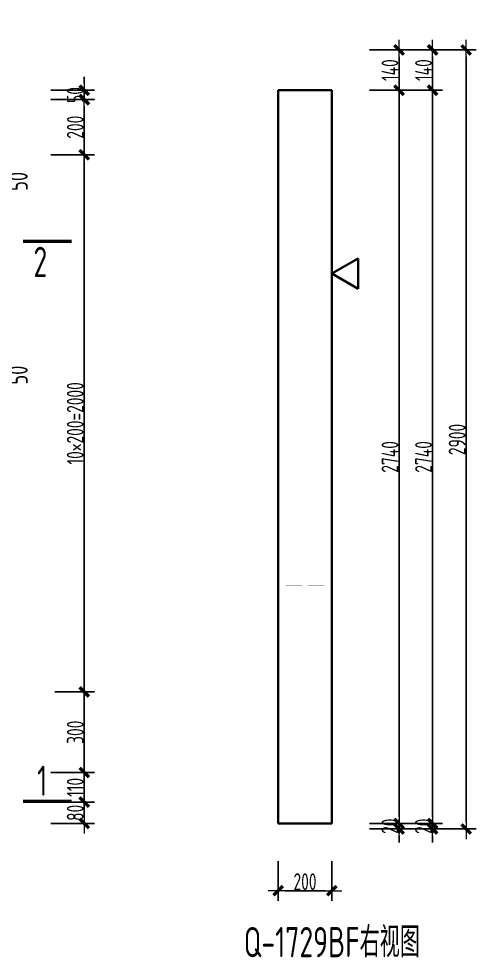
# Model space of a CAD drawing. Extents: x -85320 to 1679916, y -1321939 to 627.
# Drawn here: x 1044189 to 1051002, y -1169787 to -1155812 of the extents above; entities that cross this region are included whole.
import ezdxf
from ezdxf.enums import TextEntityAlignment as Align

# ---------------------------------------------------------------- set-up
doc = ezdxf.new("R2010")
doc.units = 0
doc.header["$LTSCALE"] = 1000
doc.layers.add('图名', color=85, linetype='Continuous')
doc.layers.add('拉模', color=7, linetype='Continuous')
for name, color, linetype, lineweight in [('预制墙图名', 7, 'Continuous', 18), ('预制墙墙身水平筋', 130, 'Continuous', 18), ('预制墙墙身纵向受力筋', 1, 'Continuous', 18), ('预制墙详图标注', 3, 'Continuous', 18), ('预制墙详图轮廓', 3, 'Continuous', 35)]:
    doc.layers.add(name, color=color, linetype=linetype, lineweight=lineweight)
doc.styles.add('TSSD_Dimension', font='tssdeng.shx', dxfattribs={"width": 0.7, "bigfont": 'hztxt.shx'})
doc.styles.add('样式 1', font='yjkeng.shx', dxfattribs={"width": 0.7, "bigfont": 'yjkchn.shx'})
doc.styles.add('样式 2', font='yjkeng.shx', dxfattribs={"width": 0.7, "bigfont": 'yjkchn.shx'})
doc.dimstyles.new('标注', dxfattribs={"dimtxt": 300, "dimasz": 100, "dimexe": 100, "dimexo": 250, "dimgap": 100, "dimtad": 1, "dimdec": 0, "dimlfac": 0.25, "dimzin": 0, "dimdsep": 46, "dimtxsty": 'TSSD_Dimension', "dimblk": 'ARCHTICK', "dimcen": 0, "dimdle": 100, "dimclrt": 7, "dimadec": 0, "dimazin": 0, "dimtfac": 1, "dimtdec": 0, "dimtix": 1, "dimtmove": 2, "dimatfit": 3, "dimfxl": 1, "dimtolj": 1, "dimtzin": 0, "dimarcsym": 0})
doc.dimstyles.new('盈建科结构', dxfattribs={"dimscale": 100, "dimtxt": 2.5, "dimasz": 1, "dimexe": 1.5, "dimexo": 0.625, "dimgap": 0.1, "dimtad": 1, "dimdec": 0, "dimrnd": 1, "dimzin": 0, "dimdsep": 46, "dimtxsty": '样式 1', "dimblk": '_yjkbk', "dimblk1": 'ARCHTICK', "dimblk2": 'ARCHTICK', "dimcen": 0.09, "dimadec": 0, "dimazin": 0, "dimtfac": 1, "dimtdec": 4, "dimtix": 1, "dimtmove": 2, "dimatfit": 3, "dimfxl": 1, "dimtolj": 1, "dimtzin": 0, "dimarcsym": 0})

# ---------------------------------------------------------------- blocks, each defined once
blk = doc.blocks.new('_yjkbk')
blk.add_line((-1, 0), (1.5, 0))
blk.add_lwpolyline([(-0.7, -0.7, 0.5, 0.5, 0), (0.7, 0.7, 0.5, 0.5, 0)], format="xyseb")
blk = doc.blocks.new('*D4293')
at = {"layer": 'Defpoints', "color": 0, "transparency": 16777216}
for p in [(1048052, -1168297), (1048852, -1168297), (1048052, -1168797)]:
    blk.add_point(p, dxfattribs=at)
at = {"layer": '预制墙详图标注', "color": 0, "lineweight": -2, "transparency": 16777216}
for p, q in [((1048052, -1168359), (1048052, -1168947)), ((1048852, -1168359), (1048852, -1168947)), ((1048752, -1168797), (1048152, -1168797))]:
    blk.add_line(p, q, dxfattribs=at)
at = {"layer": '预制墙详图标注', "color": 0, "lineweight": -2, "transparency": 16777216, "xscale": 100, "yscale": 100, "zscale": 100, "rotation": 180}
blk.add_blockref('_yjkbk', (1048052, -1168797), dxfattribs=at)
at = {"layer": '预制墙详图标注', "color": 0, "lineweight": -2, "transparency": 16777216, "xscale": 100, "yscale": 100, "zscale": 100}
blk.add_blockref('_yjkbk', (1048852, -1168797), dxfattribs=at)
at = {"layer": '预制墙详图标注', "color": 0, "transparency": 16777216, "insert": (1048452, -1168787), "char_height": 250, "attachment_point": 8, "style": '样式 1'}
blk.add_mtext('\\A1;200', dxfattribs=at)
blk = doc.blocks.new('_ArchTick')
at = {"color": 0, "linetype": 'ByBlock', "const_width": 0.4}
blk.add_lwpolyline([(-0.5, -0.5), (0.5, 0.5)], dxfattribs=at)
blk = doc.blocks.new('*D4294')
at = {"layer": 'Defpoints', "color": 0, "transparency": 16777216}
for p in [(1049352, -1167797), (1049852, -1167797), (1049352, -1167877)]:
    blk.add_point(p, dxfattribs=at)
at = {"layer": '预制墙详图标注', "color": 0, "lineweight": -2, "transparency": 16777216}
for p, q in [((1049852, -1167697), (1049852, -1167597)), ((1049414, -1167797), (1050002, -1167797)), ((1049852, -1167877), (1049852, -1167797)), ((1049414, -1167877), (1050002, -1167877)), ((1049852, -1167977), (1049852, -1168077))]:
    blk.add_line(p, q, dxfattribs=at)
at = {"layer": '预制墙详图标注', "color": 0, "lineweight": -2, "transparency": 16777216, "xscale": 100, "yscale": 100, "zscale": 100}
for p, rotation in [((1049852, -1167797), 270), ((1049852, -1167877), 90)]:
    blk.add_blockref('_yjkbk', p, dxfattribs=dict(at, rotation=rotation))
at = {"layer": '预制墙详图标注', "color": 0, "transparency": 16777216, "insert": (1049842, -1167837), "char_height": 250, "attachment_point": 8, "rotation": 90, "style": '样式 1'}
blk.add_mtext('\\A1;20', dxfattribs=at)
blk = doc.blocks.new('*D4295')
at = {"layer": 'Defpoints', "color": 0, "transparency": 16777216}
for p in [(1049852, -1167797), (1050352, -1167797), (1049852, -1167877)]:
    blk.add_point(p, dxfattribs=at)
at = {"layer": '预制墙详图标注', "color": 0, "lineweight": -2, "transparency": 16777216}
for p, q in [((1050352, -1167697), (1050352, -1167597)), ((1049914, -1167797), (1050502, -1167797)), ((1050352, -1167877), (1050352, -1167797)), ((1049914, -1167877), (1050502, -1167877)), ((1050352, -1167977), (1050352, -1168077))]:
    blk.add_line(p, q, dxfattribs=at)
at = {"layer": '预制墙详图标注', "color": 0, "lineweight": -2, "transparency": 16777216, "xscale": 100, "yscale": 100, "zscale": 100}
for p, rotation in [((1050352, -1167797), 270), ((1050352, -1167877), 90)]:
    blk.add_blockref('_yjkbk', p, dxfattribs=dict(at, rotation=rotation))
at = {"layer": '预制墙详图标注', "color": 0, "transparency": 16777216, "insert": (1050342, -1167837), "char_height": 250, "attachment_point": 8, "rotation": 90, "style": '样式 1'}
blk.add_mtext('\\A1;20', dxfattribs=at)
blk = doc.blocks.new('*D4296')
at = {"layer": 'Defpoints', "color": 0, "transparency": 16777216}
for p in [(1050352, -1156277), (1050852, -1156277), (1050352, -1167877)]:
    blk.add_point(p, dxfattribs=at)
at = {"layer": '预制墙详图标注', "color": 0, "lineweight": -2, "transparency": 16777216}
for p, q in [((1050414, -1156277), (1051002, -1156277)), ((1050852, -1167777), (1050852, -1156377)), ((1050414, -1167877), (1051002, -1167877))]:
    blk.add_line(p, q, dxfattribs=at)
at = {"layer": '预制墙详图标注', "color": 0, "lineweight": -2, "transparency": 16777216, "xscale": 100, "yscale": 100, "zscale": 100}
for p, rotation in [((1050852, -1156277), 90), ((1050852, -1167877), 270)]:
    blk.add_blockref('_yjkbk', p, dxfattribs=dict(at, rotation=rotation))
at = {"layer": '预制墙详图标注', "color": 0, "transparency": 16777216, "insert": (1050842, -1162077), "char_height": 250, "attachment_point": 8, "rotation": 90, "style": '样式 1'}
blk.add_mtext('\\A1;2900', dxfattribs=at)
blk = doc.blocks.new('*D4310')
at = {"layer": 'Defpoints', "color": 0, "transparency": 16777216}
for p in [(1044665, -1167477), (1045165, -1167477), (1044665, -1167797)]:
    blk.add_point(p, dxfattribs=at)
at = {"layer": '预制墙详图标注', "color": 0, "lineweight": -2, "transparency": 16777216}
for p, q in [((1044665, -1167477), (1045315, -1167477)), ((1045165, -1167697), (1045165, -1167577)), ((1044665, -1167797), (1045315, -1167797))]:
    blk.add_line(p, q, dxfattribs=at)
at = {"layer": '预制墙详图标注', "color": 0, "lineweight": -2, "transparency": 16777216, "xscale": 100, "yscale": 100, "zscale": 100}
for p, rotation in [((1045165, -1167477), 90), ((1045165, -1167797), 270)]:
    blk.add_blockref('_yjkbk', p, dxfattribs=dict(at, rotation=rotation))
at = {"layer": '预制墙详图标注', "color": 0, "transparency": 16777216, "insert": (1045155, -1167637), "char_height": 250, "attachment_point": 8, "rotation": 90, "style": '样式 1'}
blk.add_mtext('\\A1;80', dxfattribs=at)
blk = doc.blocks.new('*D4311')
at = {"layer": 'Defpoints', "color": 0, "transparency": 16777216}
for p in [(1044665, -1167037), (1045165, -1167037), (1044665, -1167477)]:
    blk.add_point(p, dxfattribs=at)
at = {"layer": '预制墙详图标注', "color": 0, "lineweight": -2, "transparency": 16777216}
for p, q in [((1044665, -1167037), (1045315, -1167037)), ((1045165, -1167377), (1045165, -1167137)), ((1044665, -1167477), (1045315, -1167477))]:
    blk.add_line(p, q, dxfattribs=at)
at = {"layer": '预制墙详图标注', "color": 0, "lineweight": -2, "transparency": 16777216, "xscale": 100, "yscale": 100, "zscale": 100}
for p, rotation in [((1045165, -1167037), 90), ((1045165, -1167477), 270)]:
    blk.add_blockref('_yjkbk', p, dxfattribs=dict(at, rotation=rotation))
at = {"layer": '预制墙详图标注', "color": 0, "transparency": 16777216, "insert": (1045155, -1167257), "char_height": 250, "attachment_point": 8, "rotation": 90, "style": '样式 1'}
blk.add_mtext('\\A1;110', dxfattribs=at)
blk = doc.blocks.new('*D4312')
at = {"layer": 'Defpoints', "color": 0, "transparency": 16777216}
for p in [(1044665, -1165837), (1045165, -1165837), (1044665, -1167037)]:
    blk.add_point(p, dxfattribs=at)
at = {"layer": '预制墙详图标注', "color": 0, "lineweight": -2, "transparency": 16777216}
for p, q in [((1044728, -1165837), (1045315, -1165837)), ((1045165, -1166937), (1045165, -1165937)), ((1044728, -1167037), (1045315, -1167037))]:
    blk.add_line(p, q, dxfattribs=at)
at = {"layer": '预制墙详图标注', "color": 0, "lineweight": -2, "transparency": 16777216, "xscale": 100, "yscale": 100, "zscale": 100}
for p, rotation in [((1045165, -1165837), 90), ((1045165, -1167037), 270)]:
    blk.add_blockref('_yjkbk', p, dxfattribs=dict(at, rotation=rotation))
at = {"layer": '预制墙详图标注', "color": 0, "transparency": 16777216, "insert": (1045155, -1166437), "char_height": 250, "attachment_point": 8, "rotation": 90, "style": '样式 1'}
blk.add_mtext('\\A1;300', dxfattribs=at)
blk = doc.blocks.new('*D4313')
at = {"layer": 'Defpoints', "color": 0, "transparency": 16777216}
for p in [(1044665, -1157837), (1045165, -1157837), (1044665, -1165837)]:
    blk.add_point(p, dxfattribs=at)
at = {"layer": '预制墙详图标注', "color": 0, "lineweight": -2, "transparency": 16777216}
for p, q in [((1044728, -1157837), (1045315, -1157837)), ((1045165, -1165737), (1045165, -1157937)), ((1044728, -1165837), (1045315, -1165837))]:
    blk.add_line(p, q, dxfattribs=at)
at = {"layer": '预制墙详图标注', "color": 0, "lineweight": -2, "transparency": 16777216, "xscale": 100, "yscale": 100, "zscale": 100}
for p, rotation in [((1045165, -1157837), 90), ((1045165, -1165837), 270)]:
    blk.add_blockref('_yjkbk', p, dxfattribs=dict(at, rotation=rotation))
at = {"layer": '预制墙详图标注', "color": 0, "transparency": 16777216, "insert": (1045155, -1161837), "char_height": 250, "attachment_point": 8, "rotation": 90, "style": '样式 1'}
blk.add_mtext('\\A1;10×200=2000', dxfattribs=at)
blk = doc.blocks.new('*D4344')
at = {"layer": 'Defpoints', "color": 0, "transparency": 16777216}
for p in [(1049352, -1156877), (1049852, -1156877), (1049352, -1167797)]:
    blk.add_point(p, dxfattribs=at)
at = {"layer": '预制墙详图标注', "color": 0, "lineweight": -2, "transparency": 16777216}
for p, q in [((1049414, -1156877), (1050002, -1156877)), ((1049852, -1167697), (1049852, -1156977)), ((1049414, -1167797), (1050002, -1167797))]:
    blk.add_line(p, q, dxfattribs=at)
at = {"layer": '预制墙详图标注', "color": 0, "lineweight": -2, "transparency": 16777216, "xscale": 100, "yscale": 100, "zscale": 100}
for p, rotation in [((1049852, -1156877), 90), ((1049852, -1167797), 270)]:
    blk.add_blockref('_yjkbk', p, dxfattribs=dict(at, rotation=rotation))
at = {"layer": '预制墙详图标注', "color": 0, "transparency": 16777216, "insert": (1049842, -1162337), "char_height": 250, "attachment_point": 8, "rotation": 90, "style": '样式 1'}
blk.add_mtext('\\A1;2740', dxfattribs=at)
blk = doc.blocks.new('*D4345')
at = {"layer": 'Defpoints', "color": 0, "transparency": 16777216}
for p in [(1049352, -1156277), (1049852, -1156277), (1049352, -1156877)]:
    blk.add_point(p, dxfattribs=at)
at = {"layer": '预制墙详图标注', "color": 0, "lineweight": -2, "transparency": 16777216}
for p, q in [((1049414, -1156277), (1050002, -1156277)), ((1049852, -1156777), (1049852, -1156377)), ((1049414, -1156877), (1050002, -1156877))]:
    blk.add_line(p, q, dxfattribs=at)
at = {"layer": '预制墙详图标注', "color": 0, "lineweight": -2, "transparency": 16777216, "xscale": 100, "yscale": 100, "zscale": 100}
for p, rotation in [((1049852, -1156277), 90), ((1049852, -1156877), 270)]:
    blk.add_blockref('_yjkbk', p, dxfattribs=dict(at, rotation=rotation))
at = {"layer": '预制墙详图标注', "color": 0, "transparency": 16777216, "insert": (1049842, -1156577), "char_height": 250, "attachment_point": 8, "rotation": 90, "style": '样式 1'}
blk.add_mtext('\\A1;140', dxfattribs=at)
blk = doc.blocks.new('*D4346')
at = {"layer": 'Defpoints', "color": 0, "transparency": 16777216}
for p in [(1049852, -1156877), (1050352, -1156877), (1049852, -1167797)]:
    blk.add_point(p, dxfattribs=at)
at = {"layer": '预制墙详图标注', "color": 0, "lineweight": -2, "transparency": 16777216}
for p, q in [((1049914, -1156877), (1050502, -1156877)), ((1050352, -1167697), (1050352, -1156977)), ((1049914, -1167797), (1050502, -1167797))]:
    blk.add_line(p, q, dxfattribs=at)
at = {"layer": '预制墙详图标注', "color": 0, "lineweight": -2, "transparency": 16777216, "xscale": 100, "yscale": 100, "zscale": 100}
for p, rotation in [((1050352, -1156877), 90), ((1050352, -1167797), 270)]:
    blk.add_blockref('_yjkbk', p, dxfattribs=dict(at, rotation=rotation))
at = {"layer": '预制墙详图标注', "color": 0, "transparency": 16777216, "insert": (1050342, -1162337), "char_height": 250, "attachment_point": 8, "rotation": 90, "style": '样式 1'}
blk.add_mtext('\\A1;2740', dxfattribs=at)
blk = doc.blocks.new('*D4347')
at = {"layer": 'Defpoints', "color": 0, "transparency": 16777216}
for p in [(1049852, -1156277), (1050352, -1156277), (1049852, -1156877)]:
    blk.add_point(p, dxfattribs=at)
at = {"layer": '预制墙详图标注', "color": 0, "lineweight": -2, "transparency": 16777216}
for p, q in [((1049914, -1156277), (1050502, -1156277)), ((1050352, -1156777), (1050352, -1156377)), ((1049914, -1156877), (1050502, -1156877))]:
    blk.add_line(p, q, dxfattribs=at)
at = {"layer": '预制墙详图标注', "color": 0, "lineweight": -2, "transparency": 16777216, "xscale": 100, "yscale": 100, "zscale": 100}
for p, rotation in [((1050352, -1156277), 90), ((1050352, -1156877), 270)]:
    blk.add_blockref('_yjkbk', p, dxfattribs=dict(at, rotation=rotation))
at = {"layer": '预制墙详图标注', "color": 0, "transparency": 16777216, "insert": (1050342, -1156577), "char_height": 250, "attachment_point": 8, "rotation": 90, "style": '样式 1'}
blk.add_mtext('\\A1;140', dxfattribs=at)
blk = doc.blocks.new('*D4348')
at = {"layer": 'Defpoints', "color": 0, "transparency": 16777216}
for p in [(1044665, -1157017), (1045165, -1157017), (1044665, -1157837)]:
    blk.add_point(p, dxfattribs=at)
at = {"layer": '预制墙详图标注', "color": 0, "lineweight": -2, "transparency": 16777216}
for p, q in [((1044665, -1157017), (1045315, -1157017)), ((1045165, -1157737), (1045165, -1157117)), ((1044665, -1157837), (1045315, -1157837))]:
    blk.add_line(p, q, dxfattribs=at)
at = {"layer": '预制墙详图标注', "color": 0, "lineweight": -2, "transparency": 16777216, "xscale": 100, "yscale": 100, "zscale": 100}
for p, rotation in [((1045165, -1157017), 90), ((1045165, -1157837), 270)]:
    blk.add_blockref('_yjkbk', p, dxfattribs=dict(at, rotation=rotation))
at = {"layer": '预制墙详图标注', "color": 0, "transparency": 16777216, "insert": (1045155, -1157427), "char_height": 250, "attachment_point": 8, "rotation": 90, "style": '样式 1'}
blk.add_mtext('\\A1;200', dxfattribs=at)
blk = doc.blocks.new('*D4349')
at = {"layer": 'Defpoints', "color": 0, "transparency": 16777216}
for p in [(1044665, -1156877), (1045165, -1156877), (1044665, -1157017)]:
    blk.add_point(p, dxfattribs=at)
at = {"layer": '预制墙详图标注', "color": 0, "lineweight": -2, "transparency": 16777216}
for p, q in [((1045165, -1156777), (1045165, -1156677)), ((1044665, -1156877), (1045315, -1156877)), ((1045165, -1157017), (1045165, -1156877)), ((1044665, -1157017), (1045315, -1157017)), ((1045165, -1157117), (1045165, -1157217))]:
    blk.add_line(p, q, dxfattribs=at)
at = {"layer": '预制墙详图标注', "color": 0, "lineweight": -2, "transparency": 16777216, "xscale": 100, "yscale": 100, "zscale": 100}
for p, rotation in [((1045165, -1156877), 270), ((1045165, -1157017), 90)]:
    blk.add_blockref('_yjkbk', p, dxfattribs=dict(at, rotation=rotation))
at = {"layer": '预制墙详图标注', "color": 0, "transparency": 16777216, "insert": (1045155, -1156947), "char_height": 250, "attachment_point": 8, "rotation": 90, "style": '样式 1'}
blk.add_mtext('\\A1;50', dxfattribs=at)
blk = doc.blocks.new('*D4378')
at = {"layer": 'Defpoints', "color": 0, "transparency": 16777216}
for p in [(1042465, -1158392), (1043923, -1158392), (1042465, -1158591)]:
    blk.add_point(p, dxfattribs=at)
at = {"layer": '拉模', "color": 0, "lineweight": -2, "transparency": 16777216}
for p, q in [((1043923, -1158392), (1043923, -1158292)), ((1042715, -1158392), (1044023, -1158392)), ((1043923, -1158591), (1043923, -1158392)), ((1042715, -1158591), (1044023, -1158591)), ((1043923, -1158591), (1043923, -1158691))]:
    blk.add_line(p, q, dxfattribs=at)
at = {"layer": '拉模', "color": 0, "lineweight": -2, "transparency": 16777216, "xscale": 100, "yscale": 100, "zscale": 100}
for p, rotation in [((1043923, -1158392), 270), ((1043923, -1158591), 90)]:
    blk.add_blockref('_ArchTick', p, dxfattribs=dict(at, rotation=rotation))
at = {"layer": '拉模', "color": 7, "lineweight": 0, "transparency": 16777216, "insert": (1044173, -1158234), "char_height": 300, "attachment_point": 5, "rotation": 90, "style": 'TSSD_Dimension'}
blk.add_mtext('\\A1;50', dxfattribs=at)
blk = doc.blocks.new('*D4381')
at = {"layer": 'Defpoints', "color": 0, "transparency": 16777216}
for p in [(1042465, -1160763), (1042465, -1160962), (1043923, -1160962)]:
    blk.add_point(p, dxfattribs=at)
at = {"layer": '拉模', "color": 0, "lineweight": -2, "transparency": 16777216}
for p, q in [((1043923, -1160763), (1043923, -1160663)), ((1042715, -1160763), (1044023, -1160763)), ((1043923, -1160763), (1043923, -1160962)), ((1042715, -1160962), (1044023, -1160962)), ((1043923, -1160962), (1043923, -1161062))]:
    blk.add_line(p, q, dxfattribs=at)
at = {"layer": '拉模', "color": 0, "lineweight": -2, "transparency": 16777216, "xscale": 100, "yscale": 100, "zscale": 100}
for p, rotation in [((1043923, -1160763), 270), ((1043923, -1160962), 90)]:
    blk.add_blockref('_ArchTick', p, dxfattribs=dict(at, rotation=rotation))
at = {"layer": '拉模', "color": 7, "lineweight": 0, "transparency": 16777216, "insert": (1044173, -1161119), "char_height": 300, "attachment_point": 5, "rotation": 90, "style": 'TSSD_Dimension'}
blk.add_mtext('\\A1;50', dxfattribs=at)

msp = doc.modelspace()

# ---------------------------------------------------------------- linework, layer by layer
at = {"layer": '图名', "lineweight": 50}
for p, q in [((1044252.896, -1159126.566), (1044972.896, -1159126.566)), ((1044252.896, -1167464.566), (1044972.896, -1167464.566))]:
    msp.add_line(p, q, dxfattribs=at)
at = {"layer": '预制墙墙身水平筋', "lineweight": 18, "const_width": 0.18}
for points in [[(1048413.605, -1156996.566), (1048163.889, -1156996.566), (1048163.889, -1157036.566), (1048413.605, -1157036.566), (1048413.605, -1156996.566), (1048163.889, -1156996.566), (1048163.889, -1157036.566), (1048413.605, -1157036.566)], [(1048490.172, -1157036.566), (1048739.889, -1157036.566), (1048739.889, -1156996.566), (1048490.172, -1156996.566), (1048490.172, -1157036.566), (1048739.889, -1157036.566), (1048739.889, -1156996.566), (1048490.172, -1156996.566)], [(1048413.605, -1157816.566), (1048163.889, -1157816.566), (1048163.889, -1157856.566), (1048413.605, -1157856.566), (1048413.605, -1157816.566), (1048163.889, -1157816.566), (1048163.889, -1157856.566), (1048413.605, -1157856.566)], [(1048490.172, -1157856.566), (1048739.889, -1157856.566), (1048739.889, -1157816.566), (1048490.172, -1157816.566), (1048490.172, -1157856.566), (1048739.889, -1157856.566), (1048739.889, -1157816.566), (1048490.172, -1157816.566)], [(1048413.605, -1158616.566), (1048163.889, -1158616.566), (1048163.889, -1158656.566), (1048413.605, -1158656.566), (1048413.605, -1158616.566), (1048163.889, -1158616.566), (1048163.889, -1158656.566), (1048413.605, -1158656.566)], [(1048490.172, -1158656.566), (1048739.889, -1158656.566), (1048739.889, -1158616.566), (1048490.172, -1158616.566), (1048490.172, -1158656.566), (1048739.889, -1158656.566), (1048739.889, -1158616.566), (1048490.172, -1158616.566)], [(1048413.605, -1159416.566), (1048163.889, -1159416.566), (1048163.889, -1159456.566), (1048413.605, -1159456.566), (1048413.605, -1159416.566), (1048163.889, -1159416.566), (1048163.889, -1159456.566), (1048413.605, -1159456.566)], [(1048490.172, -1159456.566), (1048739.889, -1159456.566), (1048739.889, -1159416.566), (1048490.172, -1159416.566), (1048490.172, -1159456.566), (1048739.889, -1159456.566), (1048739.889, -1159416.566), (1048490.172, -1159416.566)], [(1048413.605, -1160216.566), (1048163.889, -1160216.566), (1048163.889, -1160256.566), (1048413.605, -1160256.566), (1048413.605, -1160216.566), (1048163.889, -1160216.566), (1048163.889, -1160256.566), (1048413.605, -1160256.566)], [(1048490.172, -1160256.566), (1048739.889, -1160256.566), (1048739.889, -1160216.566), (1048490.172, -1160216.566), (1048490.172, -1160256.566), (1048739.889, -1160256.566), (1048739.889, -1160216.566), (1048490.172, -1160216.566)], [(1048413.605, -1161016.566), (1048163.889, -1161016.566), (1048163.889, -1161056.566), (1048413.605, -1161056.566), (1048413.605, -1161016.566), (1048163.889, -1161016.566), (1048163.889, -1161056.566), (1048413.605, -1161056.566)], [(1048490.172, -1161056.566), (1048739.889, -1161056.566), (1048739.889, -1161016.566), (1048490.172, -1161016.566), (1048490.172, -1161056.566), (1048739.889, -1161056.566), (1048739.889, -1161016.566), (1048490.172, -1161016.566)], [(1048413.605, -1161816.566), (1048163.889, -1161816.566), (1048163.889, -1161856.566), (1048413.605, -1161856.566), (1048413.605, -1161816.566), (1048163.889, -1161816.566), (1048163.889, -1161856.566), (1048413.605, -1161856.566)], [(1048490.172, -1161856.566), (1048739.889, -1161856.566), (1048739.889, -1161816.566), (1048490.172, -1161816.566), (1048490.172, -1161856.566), (1048739.889, -1161856.566), (1048739.889, -1161816.566), (1048490.172, -1161816.566)], [(1048413.605, -1162616.566), (1048163.889, -1162616.566), (1048163.889, -1162656.566), (1048413.605, -1162656.566), (1048413.605, -1162616.566), (1048163.889, -1162616.566), (1048163.889, -1162656.566), (1048413.605, -1162656.566)], [(1048490.172, -1162656.566), (1048739.889, -1162656.566), (1048739.889, -1162616.566), (1048490.172, -1162616.566), (1048490.172, -1162656.566), (1048739.889, -1162656.566), (1048739.889, -1162616.566), (1048490.172, -1162616.566)], [(1048413.605, -1163416.566), (1048163.889, -1163416.566), (1048163.889, -1163456.566), (1048413.605, -1163456.566), (1048413.605, -1163416.566), (1048163.889, -1163416.566), (1048163.889, -1163456.566), (1048413.605, -1163456.566)], [(1048490.172, -1163456.566), (1048739.889, -1163456.566), (1048739.889, -1163416.566), (1048490.172, -1163416.566), (1048490.172, -1163456.566), (1048739.889, -1163456.566), (1048739.889, -1163416.566), (1048490.172, -1163416.566)], [(1048413.605, -1164216.566), (1048163.889, -1164216.566), (1048163.889, -1164256.566), (1048413.605, -1164256.566), (1048413.605, -1164216.566), (1048163.889, -1164216.566), (1048163.889, -1164256.566), (1048413.605, -1164256.566)], [(1048490.172, -1164256.566), (1048739.889, -1164256.566), (1048739.889, -1164216.566), (1048490.172, -1164216.566), (1048490.172, -1164256.566), (1048739.889, -1164256.566), (1048739.889, -1164216.566), (1048490.172, -1164216.566)], [(1048413.605, -1165016.566), (1048163.889, -1165016.566), (1048163.889, -1165056.566), (1048413.605, -1165056.566), (1048413.605, -1165016.566), (1048163.889, -1165016.566), (1048163.889, -1165056.566), (1048413.605, -1165056.566)], [(1048490.172, -1165056.566), (1048739.889, -1165056.566), (1048739.889, -1165016.566), (1048490.172, -1165016.566), (1048490.172, -1165056.566), (1048739.889, -1165056.566), (1048739.889, -1165016.566), (1048490.172, -1165016.566)], [(1048413.605, -1165816.566), (1048163.889, -1165816.566), (1048163.889, -1165856.566), (1048413.605, -1165856.566), (1048413.605, -1165816.566), (1048163.889, -1165816.566), (1048163.889, -1165856.566), (1048413.605, -1165856.566)], [(1048490.172, -1165856.566), (1048739.889, -1165856.566), (1048739.889, -1165816.566), (1048490.172, -1165816.566), (1048490.172, -1165856.566), (1048739.889, -1165856.566), (1048739.889, -1165816.566), (1048490.172, -1165816.566)], [(1048413.605, -1166216.566), (1048163.889, -1166216.566), (1048163.889, -1166256.566), (1048413.605, -1166256.566), (1048413.605, -1166216.566), (1048163.889, -1166216.566), (1048163.889, -1166256.566), (1048413.605, -1166256.566)], [(1048490.172, -1166256.566), (1048739.889, -1166256.566), (1048739.889, -1166216.566), (1048490.172, -1166216.566), (1048490.172, -1166256.566), (1048739.889, -1166256.566), (1048739.889, -1166216.566), (1048490.172, -1166216.566)], [(1048413.605, -1166616.566), (1048163.889, -1166616.566), (1048163.889, -1166656.566), (1048413.605, -1166656.566), (1048413.605, -1166616.566), (1048163.889, -1166616.566), (1048163.889, -1166656.566), (1048413.605, -1166656.566)], [(1048490.172, -1166656.566), (1048739.889, -1166656.566), (1048739.889, -1166616.566), (1048490.172, -1166616.566), (1048490.172, -1166656.566), (1048739.889, -1166656.566), (1048739.889, -1166616.566), (1048490.172, -1166616.566)], [(1048413.605, -1167016.566), (1048163.889, -1167016.566), (1048163.889, -1167056.566), (1048413.605, -1167056.566), (1048413.605, -1167016.566), (1048163.889, -1167016.566), (1048163.889, -1167056.566), (1048413.605, -1167056.566)], [(1048490.172, -1167056.566), (1048739.889, -1167056.566), (1048739.889, -1167016.566), (1048490.172, -1167016.566), (1048490.172, -1167056.566), (1048739.889, -1167056.566), (1048739.889, -1167016.566), (1048490.172, -1167016.566)], [(1048377.605, -1167456.566), (1048127.889, -1167456.566), (1048127.889, -1167496.566), (1048377.605, -1167496.566), (1048377.605, -1167456.566), (1048127.889, -1167456.566), (1048127.889, -1167496.566), (1048377.605, -1167496.566)], [(1048526.172, -1167496.566), (1048775.889, -1167496.566), (1048775.889, -1167456.566), (1048526.172, -1167456.566), (1048526.172, -1167496.566), (1048775.889, -1167496.566), (1048775.889, -1167456.566), (1048526.172, -1167456.566)]]:
    msp.add_lwpolyline(points, close=True, dxfattribs=at)
at = {"layer": '预制墙墙身纵向受力筋', "lineweight": 18, "const_width": 0.18}
for points in [[(1048239.889, -1156876.566), (1048239.889, -1155812.566), (1048175.889, -1155812.566), (1048175.889, -1156876.566)], [(1048727.889, -1156876.566), (1048727.889, -1155812.566), (1048663.889, -1155812.566), (1048663.889, -1156876.566)]]:
    msp.add_lwpolyline(points, close=True, dxfattribs=at)
at = {"layer": '预制墙详图标注', "lineweight": 35}
for p, q in [((1048851.889, -1159606.566), (1049241.6, -1159381.566)), ((1049241.6, -1159381.566), (1049241.6, -1159831.566)), ((1048851.889, -1159606.566), (1049241.6, -1159831.566))]:
    msp.add_line(p, q, dxfattribs=at)
at = {"layer": '预制墙详图轮廓', "lineweight": 35}
for p, q in [((1048851.889, -1156876.566), (1048051.889, -1156876.566)), ((1048051.889, -1167796.566), (1048051.889, -1156876.566)), ((1048851.889, -1167796.566), (1048851.889, -1156876.566)), ((1048851.889, -1167796.566), (1048051.889, -1167796.566))]:
    msp.add_line(p, q, dxfattribs=at)

# ---------------------------------------------------------------- texts
at = {"layer": '图名', "linetype": 'Continuous', "style": '样式 2', "width": 0.7}
for s, p in [('2', (1044612.896, -1159657.566)), ('1', (1044612.896, -1167383.566))]:
    msp.add_text(s, height=450, dxfattribs=at).set_placement(p, align=Align.RIGHT)
at = {"layer": '预制墙图名', "linetype": 'Continuous', "style": '样式 2', "width": 0.7}
msp.add_text('Q-1729BF右视图', height=450, dxfattribs=at).set_placement((1048851.889, -1169921.566), align=Align.BOTTOM_CENTER)

# ---------------------------------------------------------------- dimensions: what is measured, and where the dimension line sits
at = {"layer": '拉模', "color": 3, "lineweight": 0}
for base, p1, p2, angle, picture, middle in [((1043922.607, -1158391.613), (1042465.396, -1158590.566), (1042465.396, -1158391.613), 90, '*D4378', (1044172.607, -1158234.08)), ((1043922.607, -1160961.518), (1042465.396, -1160762.566), (1042465.396, -1160961.518), 270, '*D4381', (1044172.607, -1161119.051))]:
    dim = msp.add_linear_dim(base=base, p1=p1, p2=p2, angle=angle, dimstyle='标注', dxfattribs=at)
    dim.commit()
    dim.dimension.update_dxf_attribs({"geometry": picture, "text_midpoint": middle, "dimtype": 160})
at = {"layer": '预制墙详图标注'}
for p1, p2, text, override, picture, middle in [((1049351.889, -1156876.566), (1049351.889, -1156276.566), '140', {"dimscale": 100, "dimtxt": 2.5, "dimasz": 1, "dimexe": 1.5, "dimexo": 0.625, "dimgap": 0.1, "dimtad": 1, "dimlfac": 0.25, "dimrnd": 5, "dimdle": 0, "dimtix": 1, "dimfxlon": 0}, '*D4345', (1049716.889, -1156576.566)), ((1049851.889, -1156876.566), (1049851.889, -1156276.566), '140', {"dimscale": 100, "dimtxt": 2.5, "dimasz": 1, "dimexe": 1.5, "dimexo": 0.625, "dimgap": 0.1, "dimtad": 1, "dimlfac": 0.25, "dimrnd": 5, "dimdle": 0, "dimtix": 1, "dimfxlon": 0}, '*D4347', (1050216.889, -1156576.566)), ((1044665.396, -1157016.566), (1044665.396, -1156876.566), '50', {"dimscale": 100, "dimtxt": 2.5, "dimasz": 1, "dimexe": 1.5, "dimexo": 0, "dimgap": 0.1, "dimtad": 1, "dimlfac": 0.25, "dimrnd": 5, "dimdle": 0, "dimfxlon": 0}, '*D4349', (1045030.396, -1156946.566)), ((1049351.889, -1167796.566), (1049351.889, -1156876.566), '2740', {"dimscale": 100, "dimtxt": 2.5, "dimasz": 1, "dimexe": 1.5, "dimexo": 0.625, "dimgap": 0.1, "dimtad": 1, "dimlfac": 0.25, "dimrnd": 5, "dimdle": 0, "dimtix": 1, "dimfxlon": 0}, '*D4344', (1049716.889, -1162336.566)), ((1049851.889, -1167796.566), (1049851.889, -1156876.566), '2740', {"dimscale": 100, "dimtxt": 2.5, "dimasz": 1, "dimexe": 1.5, "dimexo": 0.625, "dimgap": 0.1, "dimtad": 1, "dimlfac": 0.25, "dimrnd": 5, "dimdle": 0, "dimtix": 1, "dimfxlon": 0}, '*D4346', (1050216.889, -1162336.566)), ((1044665.396, -1157836.566), (1044665.396, -1157016.566), '200', {"dimscale": 100, "dimtxt": 2.5, "dimasz": 1, "dimexe": 1.5, "dimexo": 0, "dimgap": 0.1, "dimtad": 1, "dimlfac": 0.25, "dimrnd": 5, "dimdle": 0, "dimfxlon": 0}, '*D4348', (1045030.396, -1157426.566)), ((1044665.396, -1165836.566), (1044665.396, -1157836.566), '10×200=2000', {"dimscale": 100, "dimtxt": 2.5, "dimasz": 1, "dimexe": 1.5, "dimexo": 0.625, "dimgap": 0.1, "dimtad": 1, "dimlfac": 0.25, "dimrnd": 5, "dimdle": 0, "dimtix": 1, "dimfxlon": 0}, '*D4313', (1045030.396, -1161836.566)), ((1044665.396, -1167036.566), (1044665.396, -1165836.566), '300', {"dimscale": 100, "dimtxt": 2.5, "dimasz": 1, "dimexe": 1.5, "dimexo": 0.625, "dimgap": 0.1, "dimtad": 1, "dimlfac": 0.25, "dimrnd": 5, "dimdle": 0, "dimtix": 1, "dimfxlon": 0}, '*D4312', (1045030.396, -1166436.566))]:
    dim = msp.add_aligned_dim(p1=p1, p2=p2, distance=-500, text=text, dimstyle='盈建科结构', override=override, dxfattribs=at)
    dim.commit()
    dim.dimension.update_dxf_attribs({"geometry": picture, "text_midpoint": middle})
for p1, p2, distance, override, picture, middle in [((1050351.889, -1167876.566), (1050351.889, -1156276.566), -500, {"dimscale": 100, "dimtxt": 2.5, "dimasz": 1, "dimexe": 1.5, "dimexo": 0.625, "dimgap": 0.1, "dimtad": 1, "dimlfac": 0.25, "dimrnd": 5, "dimdle": 0, "dimtix": 1, "dimfxlon": 0}, '*D4296', (1050716.889, -1162076.566)), ((1044665.396, -1167476.566), (1044665.396, -1167036.566), -500, {"dimscale": 100, "dimtxt": 2.5, "dimasz": 1, "dimexe": 1.5, "dimexo": 0, "dimgap": 0.1, "dimtad": 1, "dimlfac": 0.25, "dimrnd": 5, "dimdle": 0, "dimfxlon": 0}, '*D4311', (1045030.396, -1167256.566)), ((1044665.396, -1167796.566), (1044665.396, -1167476.566), -500, {"dimscale": 100, "dimtxt": 2.5, "dimasz": 1, "dimexe": 1.5, "dimexo": 0, "dimgap": 0.1, "dimtad": 1, "dimlfac": 0.25, "dimrnd": 5, "dimdle": 0, "dimfxlon": 0}, '*D4310', (1045030.396, -1167636.566)), ((1049351.889, -1167876.566), (1049351.889, -1167796.566), -500, {"dimscale": 100, "dimtxt": 2.5, "dimasz": 1, "dimexe": 1.5, "dimexo": 0.625, "dimgap": 0.1, "dimtad": 1, "dimlfac": 0.25, "dimrnd": 5, "dimdle": 0, "dimtix": 1, "dimfxlon": 0}, '*D4294', (1049716.889, -1167836.566)), ((1049851.889, -1167876.566), (1049851.889, -1167796.566), -500, {"dimscale": 100, "dimtxt": 2.5, "dimasz": 1, "dimexe": 1.5, "dimexo": 0.625, "dimgap": 0.1, "dimtad": 1, "dimlfac": 0.25, "dimrnd": 5, "dimdle": 0, "dimtix": 1, "dimfxlon": 0}, '*D4295', (1050216.889, -1167836.566)), ((1048851.889, -1168296.566), (1048051.889, -1168296.566), 500, {"dimscale": 100, "dimtxt": 2.5, "dimasz": 1, "dimexe": 1.5, "dimexo": 0.625, "dimgap": 0.1, "dimtad": 1, "dimlfac": 0.25, "dimrnd": 5, "dimdle": 0, "dimtix": 1, "dimfxlon": 0}, '*D4293', (1048451.889, -1168661.566))]:
    dim = msp.add_aligned_dim(p1=p1, p2=p2, distance=distance, dimstyle='盈建科结构', override=override, dxfattribs=at)
    dim.commit()
    dim.dimension.update_dxf_attribs({"geometry": picture, "text_midpoint": middle})

doc.saveas('drawing.dxf')
